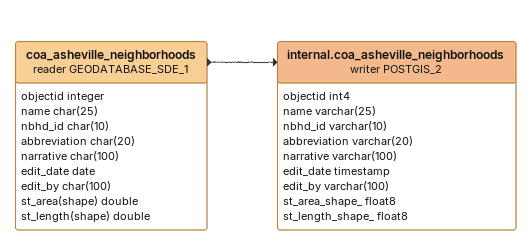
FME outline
coa_asheville_neighborhoods (reader GEODATABASE_SDE_1)
    attributes: objectid integer, name char(25), nbhd_id char(10), abbreviation char(20), narrative char(100), edit_date date, edit_by char(100), st_area(shape) double, st_length(shape) double
    -> internal.coa_asheville_neighborhoods (writer POSTGIS_2)
internal.coa_asheville_neighborhoods (writer POSTGIS_2)
    attributes: objectid int4, name varchar(25), nbhd_id varchar(10), abbreviation varchar(20), narrative varchar(100), edit_date timestamp, edit_by varchar(100), st_area_shape_ float8, st_length_shape_ float8
